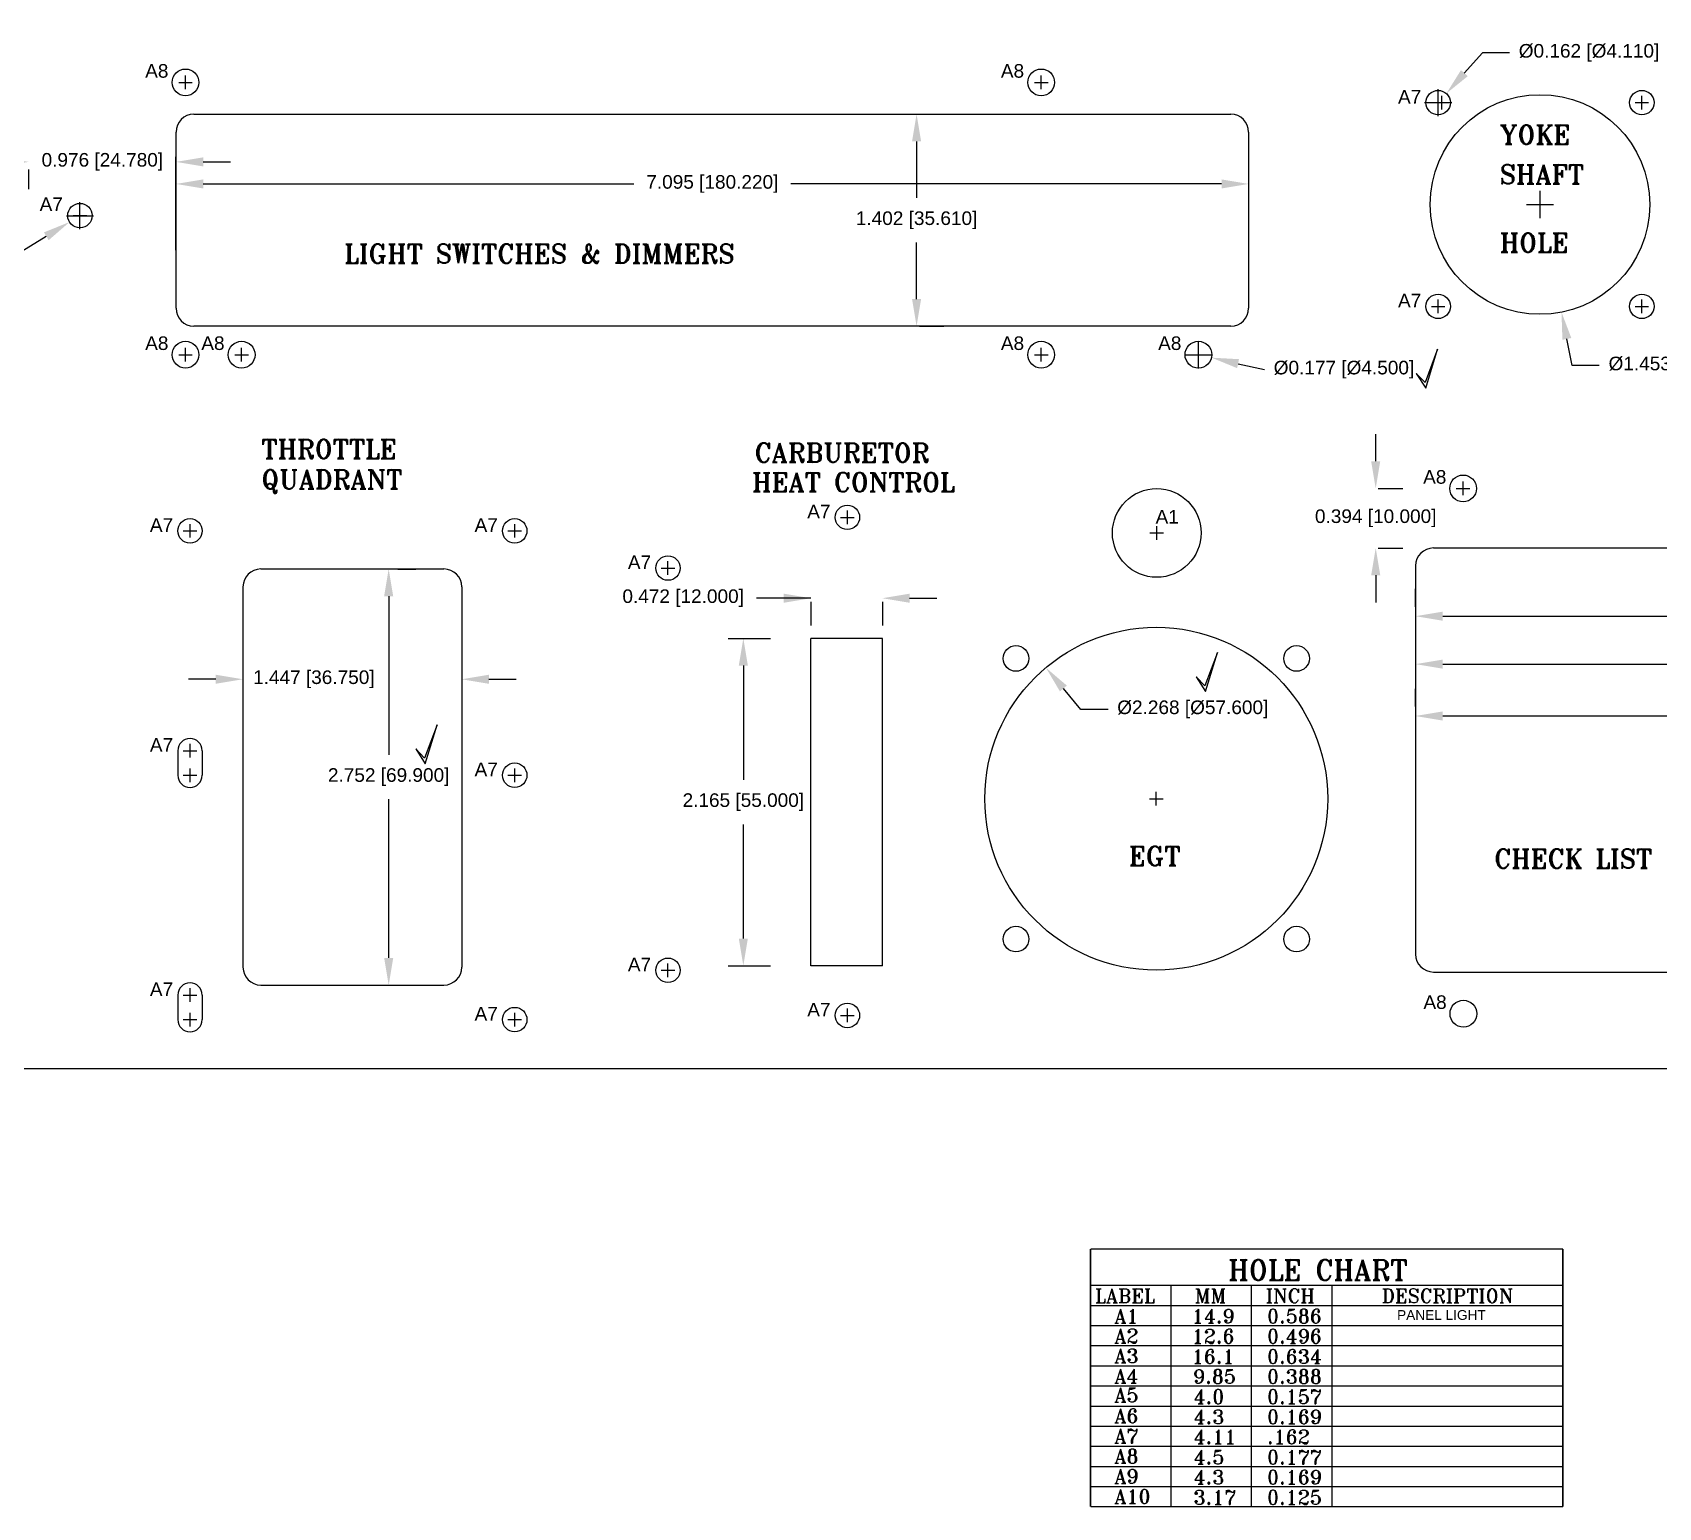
# Model space of a CAD drawing. Header units: inches. Extents: x -0.8 to 46.4, y 13.3 to 37.4.
# Drawn here: x 24.03 to 34.79, y 14.49 to 24.25 of the extents above; entities that cross this region are included whole.
import ezdxf

# ---------------------------------------------------------------- set-up
doc = ezdxf.new("R2010")
doc.units = ezdxf.units.IN
doc.header["$MEASUREMENT"] = 0
doc.header["$PDSIZE"] = -5
doc.layers.get('Defpoints').update_dxf_attribs({"color": 5})
doc.styles.add('ROMANT', font='romant', dxfattribs={"height": 0.11})
doc.styles.get("Standard").update_dxf_attribs({"font": 'arial.ttf'})
doc.dimstyles.get("Standard").update_dxf_attribs({"dimtxt": 0.09, "dimasz": 0.18, "dimexe": 0.18, "dimexo": 0.0625, "dimgap": 0.09, "dimtad": 0, "dimtih": 1, "dimtoh": 1, "dimdec": 3, "dimzin": 0, "dimdsep": 46, "dimtxsty": 'Standard', "dimcen": 0.09, "dimadec": 0, "dimazin": 0, "dimtfac": 1, "dimtdec": 4, "dimtofl": 0, "dimtmove": 0, "dimatfit": 3, "dimfxl": 1, "dimtolj": 1, "dimtzin": 0, "dimarcsym": 0})

# ---------------------------------------------------------------- blocks, each defined once
blk = doc.blocks.new('*D505')
at = {"color": 0}
for p, q in [((31.744, 22.024), (31.744, 22.204)), ((31.654, 22.114), (31.834, 22.114))]:
    blk.add_line(p, q, dxfattribs=at)
at = {"color": 0, "lineweight": -2}
blk.add_line((32.006, 22.055), (32.181, 22.016), dxfattribs=at)
at = {"color": 0}
blk.add_solid([(32.012, 22.085), (31.999, 22.026), (31.83, 22.095)], dxfattribs=at)
at = {"layer": 'Defpoints', "color": 0}
for p in [(31.657, 22.134), (31.83, 22.095)]:
    blk.add_point(p, dxfattribs=at)
at = {"color": 0, "insert": (32.706, 22.016), "char_height": 0.09, "attachment_point": 5}
blk.add_mtext('\\A1;%%c0.177 [%%c4.500]', dxfattribs=at)
blk = doc.blocks.new('*D507')
at = {"color": 0}
for p, q in [((24.345, 22.944), (24.345, 23.124)), ((24.255, 23.034), (24.435, 23.034))]:
    blk.add_line(p, q, dxfattribs=at)
at = {"color": 0, "lineweight": -2}
for p, q in [((23.719, 22.651), (24.122, 22.898)), ((23.539, 22.651), (23.719, 22.651))]:
    blk.add_line(p, q, dxfattribs=at)
at = {"color": 0}
blk.add_solid([(24.138, 22.872), (24.107, 22.924), (24.276, 22.992)], dxfattribs=at)
at = {"layer": 'Defpoints', "color": 0}
for p in [(24.414, 23.077), (24.276, 22.992)]:
    blk.add_point(p, dxfattribs=at)
at = {"color": 0, "insert": (23.014, 22.651), "char_height": 0.09, "attachment_point": 5}
blk.add_mtext('\\A1;%%c0.162 [%%c4.110]', dxfattribs=at)
blk = doc.blocks.new('*D614')
at = {"color": 0, "lineweight": -2}
for p, q in [((25.423, 20.067), (25.423, 19.788)), ((26.87, 20.067), (26.87, 19.788)), ((25.243, 19.968), (25.063, 19.968)), ((27.05, 19.968), (27.23, 19.968))]:
    blk.add_line(p, q, dxfattribs=at)
at = {"color": 0}
for points in [[(25.243, 19.938), (25.243, 19.998), (25.423, 19.968)], [(27.05, 19.998), (27.05, 19.938), (26.87, 19.968)]]:
    blk.add_solid(points, dxfattribs=at)
at = {"layer": 'Defpoints', "color": 0}
for p in [(25.423, 20.129), (26.87, 20.129), (26.87, 19.968)]:
    blk.add_point(p, dxfattribs=at)
at = {"color": 0, "insert": (25.892, 19.968), "char_height": 0.09, "attachment_point": 5}
blk.add_mtext('\\A1;1.447 [36.750]', dxfattribs=at)
blk = doc.blocks.new('*D620')
at = {"color": 0, "lineweight": -2}
for p, q in [((30.966, 19.769), (30.85, 19.907)), ((31.146, 19.769), (30.966, 19.769))]:
    blk.add_line(p, q, dxfattribs=at)
at = {"color": 0}
blk.add_solid([(30.873, 19.926), (30.827, 19.888), (30.734, 20.045)], dxfattribs=at)
at = {"layer": 'Defpoints', "color": 0}
for p in [(30.734, 20.045), (32.195, 18.31)]:
    blk.add_point(p, dxfattribs=at)
at = {"color": 0, "insert": (31.706, 19.769), "char_height": 0.09, "attachment_point": 5}
blk.add_mtext('\\A1;%%c2.268 [%%c57.600]', dxfattribs=at)
blk = doc.blocks.new('*D622')
at = {"color": 0, "lineweight": -2}
for p, q in [((29.18, 20.504), (28.82, 20.504)), ((29, 20.504), (28.82, 20.504)), ((29.18, 20.48), (29.18, 20.324)), ((29.653, 20.48), (29.653, 20.324)), ((29.833, 20.504), (30.013, 20.504))]:
    blk.add_line(p, q, dxfattribs=at)
at = {"color": 0}
for points in [[(29, 20.474), (29, 20.534), (29.18, 20.504)], [(29.833, 20.534), (29.833, 20.474), (29.653, 20.504)]]:
    blk.add_solid(points, dxfattribs=at)
at = {"layer": 'Defpoints', "color": 0}
for p in [(29.18, 20.543), (29.653, 20.543), (29.653, 20.504)]:
    blk.add_point(p, dxfattribs=at)
at = {"color": 0, "insert": (28.335, 20.504), "char_height": 0.09, "attachment_point": 5}
blk.add_mtext('\\A1;0.472 [12.000]', dxfattribs=at)
blk = doc.blocks.new('*D623')
at = {"color": 0, "lineweight": -2}
for p, q in [((28.633, 20.238), (28.913, 20.238)), ((28.733, 20.058), (28.733, 19.303)), ((28.733, 18.253), (28.733, 19.008)), ((28.633, 18.073), (28.913, 18.073))]:
    blk.add_line(p, q, dxfattribs=at)
at = {"color": 0}
for points in [[(28.763, 20.058), (28.703, 20.058), (28.733, 20.238)], [(28.703, 18.253), (28.763, 18.253), (28.733, 18.073)]]:
    blk.add_solid(points, dxfattribs=at)
at = {"layer": 'Defpoints', "color": 0}
for p in [(28.571, 20.238), (28.571, 18.073), (28.733, 18.073)]:
    blk.add_point(p, dxfattribs=at)
at = {"color": 0, "insert": (28.733, 19.155), "char_height": 0.09, "attachment_point": 5}
blk.add_mtext('\\A1;2.165 [55.000]', dxfattribs=at)
blk = doc.blocks.new('*D624')
at = {"color": 0, "lineweight": -2}
for p, q in [((32.916, 21.41), (32.916, 21.59)), ((32.932, 21.23), (33.096, 21.23)), ((32.932, 20.836), (33.096, 20.836)), ((32.916, 20.656), (32.916, 20.476))]:
    blk.add_line(p, q, dxfattribs=at)
at = {"color": 0}
for points in [[(32.886, 21.41), (32.946, 21.41), (32.916, 21.23)], [(32.946, 20.656), (32.886, 20.656), (32.916, 20.836)]]:
    blk.add_solid(points, dxfattribs=at)
at = {"layer": 'Defpoints', "color": 0}
for p in [(32.869, 21.23), (32.869, 20.836), (32.916, 20.836)]:
    blk.add_point(p, dxfattribs=at)
at = {"color": 0, "insert": (32.916, 21.033), "char_height": 0.09, "attachment_point": 5}
blk.add_mtext('\\A1;0.394 [10.000]', dxfattribs=at)
blk = doc.blocks.new('*D627')
at = {"color": 0, "lineweight": -2}
for p, q in [((26.447, 20.697), (26.567, 20.697)), ((26.387, 20.517), (26.387, 19.469)), ((26.387, 18.125), (26.387, 19.174)), ((26.447, 17.945), (26.567, 17.945))]:
    blk.add_line(p, q, dxfattribs=at)
at = {"color": 0}
for points in [[(26.417, 20.517), (26.357, 20.517), (26.387, 20.697)], [(26.357, 18.125), (26.417, 18.125), (26.387, 17.945)]]:
    blk.add_solid(points, dxfattribs=at)
at = {"layer": 'Defpoints', "color": 0}
for p in [(26.384, 20.697), (26.384, 17.945), (26.387, 17.945)]:
    blk.add_point(p, dxfattribs=at)
at = {"color": 0, "insert": (26.387, 19.321), "char_height": 0.09, "attachment_point": 5}
blk.add_mtext('\\A1;2.752 [69.900]', dxfattribs=at)
blk = doc.blocks.new('*D634')
at = {"color": 0, "lineweight": -2}
for p, q in [((33.622, 24.111), (33.502, 23.977)), ((33.802, 24.111), (33.622, 24.111))]:
    blk.add_line(p, q, dxfattribs=at)
at = {"color": 0}
for p, q in [((33.239, 23.782), (33.419, 23.782)), ((33.329, 23.692), (33.329, 23.872))]:
    blk.add_line(p, q, dxfattribs=at)
blk.add_solid([(33.48, 23.997), (33.525, 23.957), (33.383, 23.842)], dxfattribs=at)
at = {"layer": 'Defpoints', "color": 0}
for p in [(33.383, 23.842), (33.275, 23.721)]:
    blk.add_point(p, dxfattribs=at)
at = {"color": 0, "insert": (34.327, 24.111), "char_height": 0.09, "attachment_point": 5}
blk.add_mtext('\\A1;%%c0.162 [%%c4.110]', dxfattribs=at)
blk = doc.blocks.new('*D635')
at = {"color": 0, "lineweight": -2}
for p, q in [((29.898, 23.705), (30.059, 23.705)), ((29.879, 23.525), (29.879, 23.152)), ((29.879, 22.483), (29.879, 22.857)), ((29.898, 22.303), (30.059, 22.303))]:
    blk.add_line(p, q, dxfattribs=at)
at = {"color": 0}
for points in [[(29.909, 23.525), (29.849, 23.525), (29.879, 23.705)], [(29.849, 22.483), (29.909, 22.483), (29.879, 22.303)]]:
    blk.add_solid(points, dxfattribs=at)
at = {"layer": 'Defpoints', "color": 0}
for p in [(29.836, 23.705), (29.836, 22.303), (29.879, 22.303)]:
    blk.add_point(p, dxfattribs=at)
at = {"color": 0, "insert": (29.879, 23.004), "char_height": 0.09, "attachment_point": 5}
blk.add_mtext('\\A1;1.402 [35.610]', dxfattribs=at)
blk = doc.blocks.new('*D636')
at = {"color": 0, "lineweight": -2}
for p, q in [((24.98, 22.805), (24.98, 23.424)), ((32.076, 22.805), (32.076, 23.424)), ((25.16, 23.244), (28.009, 23.244)), ((31.896, 23.244), (29.047, 23.244))]:
    blk.add_line(p, q, dxfattribs=at)
at = {"color": 0}
for points in [[(25.16, 23.274), (25.16, 23.214), (24.98, 23.244)], [(31.896, 23.214), (31.896, 23.274), (32.076, 23.244)]]:
    blk.add_solid(points, dxfattribs=at)
at = {"layer": 'Defpoints', "color": 0}
for p in [(32.076, 23.244), (24.98, 22.743), (32.076, 22.743)]:
    blk.add_point(p, dxfattribs=at)
at = {"color": 0, "insert": (28.528, 23.244), "char_height": 0.09, "attachment_point": 5}
blk.add_mtext('\\A1;7.095 [180.220]', dxfattribs=at)
blk = doc.blocks.new('*D639')
at = {"color": 0}
for p, q in [((34.003, 23.018), (34.003, 23.198)), ((33.913, 23.108), (34.093, 23.108))]:
    blk.add_line(p, q, dxfattribs=at)
at = {"color": 0, "lineweight": -2}
for p, q in [((34.215, 22.043), (34.18, 22.219)), ((34.395, 22.043), (34.215, 22.043))]:
    blk.add_line(p, q, dxfattribs=at)
at = {"color": 0}
blk.add_solid([(34.21, 22.225), (34.151, 22.213), (34.145, 22.396)], dxfattribs=at)
at = {"layer": 'Defpoints', "color": 0}
for p in [(33.86, 23.82), (34.145, 22.396)]:
    blk.add_point(p, dxfattribs=at)
at = {"color": 0, "insert": (34.956, 22.043), "char_height": 0.09, "attachment_point": 5}
blk.add_mtext('\\A1;%%c1.453 [%%c36.900]', dxfattribs=at)
blk = doc.blocks.new('*D653')
at = {"color": 0, "lineweight": -2}
for p, q in [((23.825, 23.39), (23.645, 23.39)), ((24.005, 23.34), (24.005, 23.21)), ((24.98, 23.34), (24.98, 23.21)), ((25.16, 23.39), (25.34, 23.39))]:
    blk.add_line(p, q, dxfattribs=at)
at = {"color": 0}
for points in [[(23.825, 23.36), (23.825, 23.42), (24.005, 23.39)], [(25.16, 23.42), (25.16, 23.36), (24.98, 23.39)]]:
    blk.add_solid(points, dxfattribs=at)
at = {"layer": 'Defpoints', "color": 0}
for p in [(24.005, 23.403), (24.98, 23.403), (24.98, 23.39)]:
    blk.add_point(p, dxfattribs=at)
at = {"color": 0, "insert": (24.493, 23.39), "char_height": 0.09, "attachment_point": 5}
blk.add_mtext('\\A1;0.976 [24.780]', dxfattribs=at)
blk = doc.blocks.new('*D657')
at = {"color": 0, "lineweight": -2}
for p, q in [((33.179, 20.447), (33.179, 20.565)), ((42.624, 20.447), (42.624, 20.565)), ((33.359, 20.385), (37.382, 20.385)), ((42.444, 20.385), (38.422, 20.385))]:
    blk.add_line(p, q, dxfattribs=at)
at = {"color": 0}
for points in [[(33.359, 20.415), (33.359, 20.355), (33.179, 20.385)], [(42.444, 20.355), (42.444, 20.415), (42.624, 20.385)]]:
    blk.add_solid(points, dxfattribs=at)
at = {"layer": 'Defpoints', "color": 0}
for p in [(33.179, 20.385), (42.624, 20.385), (42.624, 20.385)]:
    blk.add_point(p, dxfattribs=at)
at = {"color": 0, "insert": (37.902, 20.385), "char_height": 0.09, "attachment_point": 5}
blk.add_mtext('\\A1;9.445 [239.900]', dxfattribs=at)
blk = doc.blocks.new('*D658')
at = {"color": 0, "lineweight": -2}
for p, q in [((33.179, 20.032), (33.179, 19.888)), ((33.359, 20.068), (37.61, 20.068)), ((42.901, 20.068), (38.65, 20.068)), ((43.081, 20.032), (43.081, 19.888))]:
    blk.add_line(p, q, dxfattribs=at)
at = {"color": 0}
for points in [[(33.359, 20.098), (33.359, 20.038), (33.179, 20.068)], [(42.901, 20.038), (42.901, 20.098), (43.081, 20.068)]]:
    blk.add_solid(points, dxfattribs=at)
at = {"layer": 'Defpoints', "color": 0}
for p in [(33.179, 20.094), (43.081, 20.094), (43.081, 20.068)]:
    blk.add_point(p, dxfattribs=at)
at = {"color": 0, "insert": (38.13, 20.068), "char_height": 0.09, "attachment_point": 5}
blk.add_mtext('\\A1;9.901 [251.500]', dxfattribs=at)
blk = doc.blocks.new('*D659')
at = {"color": 0, "lineweight": -2}
for p, q in [((33.179, 19.787), (33.179, 19.905)), ((43.396, 19.787), (43.396, 19.905)), ((33.359, 19.725), (37.737, 19.725)), ((43.216, 19.725), (38.838, 19.725))]:
    blk.add_line(p, q, dxfattribs=at)
at = {"color": 0}
for points in [[(33.359, 19.755), (33.359, 19.695), (33.179, 19.725)], [(43.216, 19.695), (43.216, 19.755), (43.396, 19.725)]]:
    blk.add_solid(points, dxfattribs=at)
at = {"layer": 'Defpoints', "color": 0}
for p in [(33.179, 19.724), (43.396, 19.725), (43.396, 19.724)]:
    blk.add_point(p, dxfattribs=at)
at = {"color": 0, "insert": (38.288, 19.725), "char_height": 0.09, "attachment_point": 5}
blk.add_mtext('\\A1;10.216 [259.500]', dxfattribs=at)

msp = doc.modelspace()

# ---------------------------------------------------------------- hatches: boundary and pattern name
h = msp.add_hatch()
h.set_pattern_fill('ANSI31', color=256, style=0)
h.set_pattern_definition([(45, (9.28163, -11.27824), (-0.08838835, 0.08838835), [])])
h.paths.add_polyline_path([(33.2468, 21.8936), (33.3256, 22.1509), (33.2423, 21.9306), (33.1842, 21.9907)])

# ---------------------------------------------------------------- linework, layer by layer
for p, q in [((24.998, 23.9155), (25.088, 23.9155)), ((25.043, 23.8705), (25.043, 23.9605)), ((30.6583, 23.9155), (30.7483, 23.9155)), ((30.7033, 23.8705), (30.7033, 23.9605)), ((33.3077, 23.7818), (33.3977, 23.7818)), ((33.3527, 23.7368), (33.3527, 23.8268)), ((34.6314, 23.7818), (34.7214, 23.7818)), ((34.6764, 23.7368), (34.6764, 23.8268)), ((25.0984, 23.7054), (31.9576, 23.7054)), ((24.9804, 22.4214), (24.9804, 23.5874)), ((32.0756, 23.5874), (32.0756, 22.4214)), ((24.2998, 23.0345), (24.3898, 23.0345)), ((24.3448, 22.9895), (24.3448, 23.0795)), ((33.9814, 23.1081), (34.0714, 23.1081)), ((33.329, 22.3894), (33.329, 22.4794)), ((34.6764, 22.3894), (34.6764, 22.4794)), ((33.284, 22.4344), (33.374, 22.4344)), ((34.6314, 22.4344), (34.7214, 22.4344)), ((31.9576, 22.3034), (25.0984, 22.3034)), ((25.043, 22.0695), (25.043, 22.1595)), ((25.4142, 22.0695), (25.4142, 22.1595)), ((30.7033, 22.0695), (30.7033, 22.1595)), ((30.7033, 22.0695), (30.7033, 22.1595)), ((31.7435, 22.0695), (31.7435, 22.1595)), ((24.998, 22.1145), (25.088, 22.1145)), ((25.3692, 22.1145), (25.4592, 22.1145)), ((30.6583, 22.1145), (30.7483, 22.1145)), ((30.6583, 22.1145), (30.7483, 22.1145)), ((31.6985, 22.1145), (31.7885, 22.1145)), ((33.3256, 22.1509), (33.2423, 21.9306)), ((33.2468, 21.8936), (33.3256, 22.1509)), ((33.1842, 21.9907), (33.2468, 21.8936)), ((33.2423, 21.9306), (33.1842, 21.9907)), ((33.4493, 21.23), (33.5393, 21.23)), ((33.4943, 21.185), (33.4943, 21.275)), ((29.4212, 20.9939), (29.4212, 21.0839)), ((25.0729, 20.9045), (25.0729, 20.9945)), ((27.2208, 20.9045), (27.2208, 20.9945)), ((29.3762, 21.0389), (29.4662, 21.0389)), ((31.4678, 20.8909), (31.4678, 20.9809)), ((25.0279, 20.9495), (25.1179, 20.9495)), ((27.1758, 20.9495), (27.2658, 20.9495)), ((31.4228, 20.9359), (31.5128, 20.9359)), ((33.2975, 20.8363), (43.2715, 20.8363)), ((25.5414, 20.6975), (26.7523, 20.6975)), ((28.1896, 20.7034), (28.2796, 20.7034)), ((28.2346, 20.6584), (28.2346, 20.7484)), ((33.1794, 20.7182), (33.1794, 18.1497)), ((25.4233, 20.5793), (25.4233, 18.0636)), ((26.8704, 20.5793), (26.8704, 18.0636)), ((29.1803, 18.0727), (29.1803, 20.2381)), ((29.6527, 20.2381), (29.1803, 20.2381)), ((29.6527, 18.0727), (29.6527, 20.2381)), ((31.8697, 20.1441), (31.7865, 19.9238)), ((31.7909, 19.8868), (31.8697, 20.1441)), ((31.7283, 19.9839), (31.7909, 19.8868)), ((31.7865, 19.9238), (31.7283, 19.9839)), ((26.7076, 19.667), (26.6243, 19.4467)), ((26.6288, 19.4097), (26.7076, 19.667)), ((24.992, 19.4951), (24.992, 19.3333)), ((25.0279, 19.4951), (25.1179, 19.4951)), ((25.0729, 19.4501), (25.0729, 19.5401)), ((25.1538, 19.4951), (25.1538, 19.3333)), ((26.5662, 19.5068), (26.6288, 19.4097)), ((26.6243, 19.4467), (26.5662, 19.5068)), ((25.0729, 19.2883), (25.0729, 19.3783)), ((27.2208, 19.2883), (27.2208, 19.3783)), ((25.0279, 19.3333), (25.1179, 19.3333)), ((27.1758, 19.3333), (27.2658, 19.3333)), ((31.4194, 19.1776), (31.5094, 19.1776)), ((31.4644, 19.1326), (31.4644, 19.2226)), ((28.2346, 17.998), (28.2346, 18.088)), ((29.6527, 18.0727), (29.1803, 18.0727)), ((28.1896, 18.043), (28.2796, 18.043)), ((33.2975, 18.0315), (43.2715, 18.0315)), ((24.992, 17.8789), (24.992, 17.7171)), ((25.0279, 17.8789), (25.1179, 17.8789)), ((25.0729, 17.8339), (25.0729, 17.9239)), ((25.1538, 17.8789), (25.1538, 17.7171)), ((25.5414, 17.9455), (26.7523, 17.9455)), ((25.0729, 17.6721), (25.0729, 17.7621)), ((27.2208, 17.6721), (27.2208, 17.7621)), ((29.4212, 17.6993), (29.4212, 17.7893)), ((25.0279, 17.7171), (25.1179, 17.7171)), ((27.1758, 17.7171), (27.2658, 17.7171)), ((29.3762, 17.7443), (29.4662, 17.7443)), ((4.0243, 17.3939), (44.2605, 17.3939)), ((31.0295, 15.9601), (34.1547, 15.9601)), ((31.5621, 14.4954), (31.5621, 15.9601)), ((32.0947, 14.4954), (32.0947, 15.9601)), ((32.6274, 14.4954), (32.6274, 15.9601)), ((31.0295, 15.827), (34.1547, 15.827)), ((31.0295, 15.6938), (34.1547, 15.6938)), ((31.0295, 15.5607), (34.1547, 15.5607)), ((31.0295, 15.4275), (34.1547, 15.4275)), ((31.0295, 15.2943), (34.1547, 15.2943)), ((31.0295, 15.1612), (34.1547, 15.1612)), ((31.0295, 15.028), (34.1547, 15.028)), ((31.0295, 14.8949), (34.1547, 14.8949)), ((31.0295, 14.7617), (34.1547, 14.7617)), ((31.0295, 14.6285), (34.1547, 14.6285))]:
    msp.add_line(p, q)
for points in [[(31.0295, 16.1998, 0.0107, 0.0107, 0), (34.1547, 16.1998, 0.0107, 0.0107, 0)], [(31.0295, 16.1998, 0.0107, 0.0107, 0), (31.0295, 14.4954, 0.0107, 0.0107, 0)], [(34.1547, 16.1998, 0.0107, 0.0107, 0), (34.1547, 14.4954, 0.0107, 0.0107, 0)], [(31.0295, 14.4954, 0.0107, 0.0107, 0), (34.1547, 14.4954, 0.0107, 0.0107, 0)]]:
    msp.add_lwpolyline(points, format="xyseb")
for centre, radius in [((25.043, 23.9155), 0.0886), ((30.7033, 23.9155), 0.0886), ((33.329, 23.7818), 0.0809), ((34.0027, 23.1081), 0.7264), ((34.6764, 23.7818), 0.0809), ((24.3448, 23.0345), 0.0809), ((33.329, 22.4344), 0.0809), ((34.6764, 22.4344), 0.0809), ((25.043, 22.1145), 0.0886), ((25.4142, 22.1145), 0.0886), ((30.7033, 22.1145), 0.0886), ((31.7435, 22.1145), 0.0886), ((33.4943, 21.23), 0.0886), ((31.4678, 20.9359), 0.2933), ((29.4212, 21.0389), 0.0809), ((25.0729, 20.9495), 0.0809), ((27.2208, 20.9495), 0.0809), ((28.2346, 20.7034), 0.0809), ((31.4644, 19.1776), 1.1339), ((30.5364, 20.1056), 0.0848), ((32.3925, 20.1056), 0.0848), ((27.2208, 19.3333), 0.0809), ((30.5364, 18.2495), 0.0848), ((32.3925, 18.2495), 0.0848), ((28.2346, 18.043), 0.0809), ((27.2208, 17.7171), 0.0809), ((29.4212, 17.7443), 0.0809), ((33.4963, 17.756), 0.0886)]:
    msp.add_circle(centre, radius)
for centre, radius, start, end in [((25.0984, 23.5874), 0.118, 90, 180), ((31.9576, 23.5874), 0.118, 0, 90), ((25.0984, 22.4214), 0.118, 180, 270), ((31.9576, 22.4214), 0.118, 270, 0), ((33.2975, 20.7182), 0.1181, 90, 180), ((25.5414, 20.5793), 0.1181, 90, 180), ((26.7523, 20.5793), 0.1181, 0, 90), ((25.0729, 19.4951), 0.0809, 0, 180), ((25.0729, 19.3333), 0.0809, 180, 0), ((33.2975, 18.1497), 0.1181, 180, 270), ((25.5414, 18.0636), 0.1181, 180, 270), ((26.7523, 18.0636), 0.1181, 270, 0), ((25.0729, 17.8789), 0.0809, 0, 180), ((25.0729, 17.7171), 0.0809, 180, 0)]:
    msp.add_arc(centre, radius, start, end)

# ---------------------------------------------------------------- texts
at = {"style": 'ROMANT'}
for s, height, p in [('YOKE', 0.125, (33.7362, 23.5073)), ('SHAFT', 0.125, (33.7362, 23.245)), ('HOLE', 0.125, (33.7362, 22.7939)), ('LIGHT SWITCHES & DIMMERS', 0.125, (26.0924, 22.7205)), ('THROTTLE', 0.125, (25.5448, 21.4282)), ('CARBURETOR', 0.125, (28.807, 21.4039)), ('QUADRANT', 0.125, (25.5448, 21.2275)), ('HEAT CONTROL', 0.125, (28.7906, 21.2091)), ('EGT', 0.125, (31.2823, 18.7358)), ('CHECK LIST', 0.125, (33.6992, 18.7194)), ('HOLE CHART', 0.13316, (31.9394, 15.9938)), ('LABEL', 0.09321, (31.0594, 15.8436)), ('MM', 0.09321, (31.7191, 15.8436)), ('INCH', 0.09321, (32.1888, 15.8436)), ('DESCRIPTION', 0.093212, (32.9553, 15.8436)), ('A1', 0.09321, (31.1872, 15.7089)), ('14.9', 0.09321, (31.6991, 15.7089)), ('0.586', 0.09321, (32.1967, 15.7089)), ('A2', 0.09321, (31.1872, 15.5776)), ('12.6', 0.09321, (31.6991, 15.5757)), ('0.496', 0.09321, (32.1967, 15.5757)), ('A3', 0.09321, (31.1872, 15.4464)), ('16.1', 0.09321, (31.6991, 15.4426)), ('0.634', 0.09321, (32.1967, 15.4426)), ('A4', 0.09321, (31.1872, 15.3117)), ('9.85', 0.09321, (31.7078, 15.3094)), ('0.388', 0.09321, (32.1967, 15.3094)), ('A5', 0.09321, (31.1872, 15.1873)), ('4.0', 0.09321, (31.7107, 15.1762)), ('0.157', 0.09321, (32.1967, 15.1762)), ('A6', 0.09321, (31.1872, 15.0492)), ('4.3', 0.09321, (31.7107, 15.0431)), ('0.169', 0.09321, (32.1967, 15.0431)), ('A7', 0.09321, (31.1872, 14.916)), ('4.11', 0.09321, (31.7107, 14.9099)), ('.162', 0.09321, (32.1967, 14.9099)), ('A8', 0.09321, (31.1872, 14.7828)), ('4.5', 0.09321, (31.7107, 14.7768)), ('0.177', 0.09321, (32.1967, 14.7768)), ('A9', 0.09321, (31.1872, 14.6497)), ('4.3', 0.09321, (31.7107, 14.6436)), ('0.169', 0.09321, (32.1967, 14.6436)), ('A10', 0.09321, (31.1872, 14.5165)), ('3.17', 0.09321, (31.7107, 14.5104)), ('0.125', 0.09321, (32.1967, 14.5104))]:
    msp.add_text(s, height=height, dxfattribs=at).set_placement(p)
at = {"char_height": 0.09, "attachment_point": 5}
for s, insert in [('{A8}', (24.8532, 23.9912)), ('{A8}', (30.5135, 23.9912)), ('{A7}', (33.1404, 23.8203)), ('{A7}', (24.155, 23.1102)), ('{A7}', (33.1404, 22.4729)), ('{A8}', (24.8532, 22.1902)), ('{A8}', (25.2245, 22.1902)), ('{A8}', (30.5135, 22.1902)), ('{A8}', (30.5135, 22.1902)), ('{A8}', (31.5538, 22.1902)), ('{A8}', (33.3066, 21.3057)), ('{A7}', (29.2326, 21.0774)), ('{A1}', (31.5369, 21.0425)), ('{A7}', (24.8843, 20.9879)), ('{A7}', (27.0321, 20.9879)), ('{A7}', (28.046, 20.7418)), ('{A7}', (24.8843, 19.5336)), ('{A7}', (27.0321, 19.3718)), ('{A7}', (28.046, 18.0814)), ('{A7}', (24.8843, 17.9174)), ('{A8}', (33.3086, 17.8317)), ('{A7}', (27.0321, 17.7556)), ('{A7}', (29.2326, 17.7827))]:
    msp.add_mtext(s, dxfattribs=dict(at, insert=insert))
at = {"insert": (33.0575, 15.7954), "char_height": 0.064535, "width": 0.785329, "attachment_point": 1}
msp.add_mtext('{PANEL LIGHT}', dxfattribs=at)

# ---------------------------------------------------------------- dimensions: what is measured, and where the dimension line sits
for p1, p2, picture, middle in [((33.2753, 23.7214), (33.3828, 23.8423), '*D634', (34.3273, 24.1114)), ((33.8605, 23.8205), (34.145, 22.3958), '*D639', (34.9558, 22.0428)), ((24.4137, 23.0768), (24.2758, 22.9922), '*D507', (23.0138, 22.6508)), ((31.6571, 22.134), (31.8299, 22.095), '*D505', (32.1811, 22.0157)), ((32.1948, 18.3103), (30.734, 20.0448), '*D620', (31.7062, 19.7695))]:
    dim = msp.add_diameter_dim_2p(p1=p1, p2=p2, dimstyle='Standard')
    dim.commit()
    dim.dimension.update_dxf_attribs({"geometry": picture, "text_midpoint": middle, "dimtype": 163})
for base, p1, p2, picture, middle in [((29.8793, 22.3034), (29.8355, 23.7054), (29.8355, 22.3034), '*D635', (29.8793, 23.0044)), ((32.9158, 20.8363), (32.8692, 21.23), (32.8692, 20.8363), '*D624', (32.9158, 21.0331)), ((28.7329, 18.0727), (28.5707, 20.2381), (28.5707, 18.0727), '*D623', (28.7329, 19.1554))]:
    dim = msp.add_linear_dim(base=base, p1=p1, p2=p2, angle=90, dimstyle='Standard')
    dim.commit()
    dim.dimension.update_dxf_attribs({"geometry": picture, "text_midpoint": middle})
for base, p1, p2, picture, middle in [((24.9804, 23.3904), (24.0048, 23.4026), (24.9804, 23.4026), '*D653', (24.4926, 23.3904)), ((42.6242, 20.3848), (33.1794, 20.3846), (42.6242, 20.3846), '*D657', (37.9018, 20.3848)), ((43.0808, 20.0679), (33.1794, 20.0941), (43.0808, 20.0941), '*D658', (38.1301, 20.0679)), ((43.3958, 19.7246), (33.1794, 19.7244), (43.3958, 19.7244), '*D659', (38.2876, 19.7246))]:
    dim = msp.add_linear_dim(base=base, p1=p1, p2=p2, dimstyle='Standard')
    dim.commit()
    dim.dimension.update_dxf_attribs({"geometry": picture, "text_midpoint": middle})
for base, p1, p2, picture, middle in [((32.0756, 23.2442), (24.9804, 22.7429), (32.0756, 22.7429), '*D636', (28.528, 23.2442)), ((29.6527, 20.5043), (29.1803, 20.5429), (29.6527, 20.5429), '*D622', (28.3354, 20.5043)), ((26.8704, 19.9685), (25.4233, 20.1294), (26.8704, 20.1294), '*D614', (25.8922, 19.9685))]:
    dim = msp.add_linear_dim(base=base, p1=p1, p2=p2, dimstyle='Standard')
    dim.commit()
    dim.dimension.update_dxf_attribs({"geometry": picture, "text_midpoint": middle, "dimtype": 160})
at = {"color": 94}
dim = msp.add_linear_dim(base=(26.3868, 17.9455), p1=(26.3845, 20.6975), p2=(26.3845, 17.9455), angle=90, dimstyle='Standard', dxfattribs=at)
dim.commit()
dim.dimension.update_dxf_attribs({"geometry": '*D627', "text_midpoint": (26.3868, 19.3215)})

doc.saveas('drawing.dxf')
